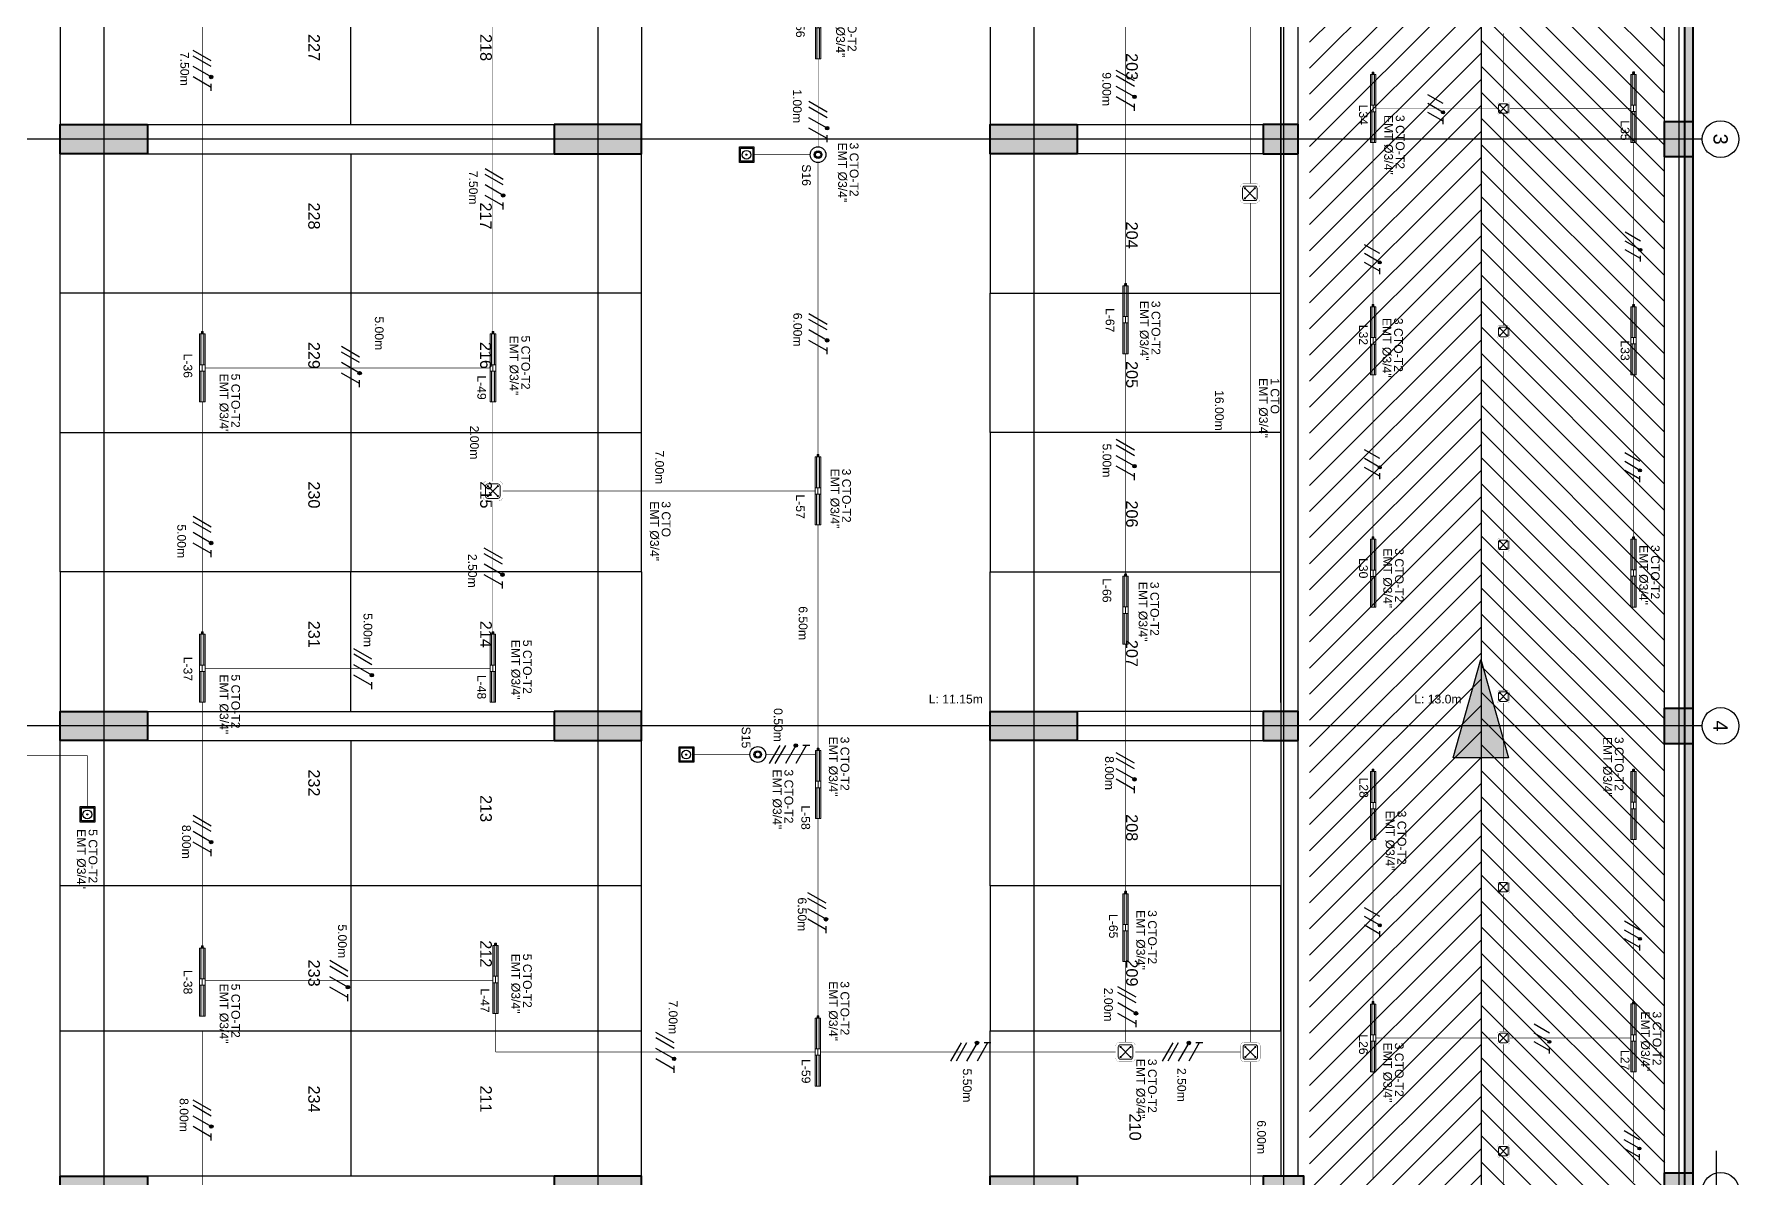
# Model space of a CAD drawing. Header units: metres. Extents: x 81 to 650, y -25 to 177.
# Drawn here: x 150.03 to 179.37, y 51.93 to 71.62 of the extents above; entities that cross this region are included whole.
import ezdxf
from ezdxf.enums import TextEntityAlignment as Align
from ezdxf.lldxf.tags import DXFTag

# ---------------------------------------------------------------- set-up
doc = ezdxf.new("R2010")
doc.units = ezdxf.units.M
doc.linetypes.add('LÍNEAS_OCULTASX2', pattern=[0.75, 0.5, -0.25])
for name, color, linetype in [('-ALAMBRADO', 7, 'Continuous'), ('-parquead', 253, 'Continuous'), ('A_CIRCULO DE EJES', 252, 'Continuous'), ('AS_GL DETECCION_PISO 2', 7, 'Continuous'), ('GG_EMERGENCIA 03', 1, 'Continuous'), ('GG_PISO 2', 8, 'Continuous'), ('JCA_HATCH 254', 252, 'Continuous'), ('SENSOR MOVIMIENTO', 3, 'Continuous'), ('TEXTOS DE MEDIDAS', 7, 'Continuous')]:
    doc.layers.add(name, color=color, linetype=linetype)
for name, color, linetype, lineweight in [('-CN-GYD-INTERRUPTORES DE PARED', 3, 'Continuous', 20), ('-CN-GYD-LUMINARIA LED HERMETICA', 1, 'Continuous', 5), ('-CN-GYD-TUBERÍA PRINCIPAL ILUMINACION', 5, 'Continuous', 5), ('-CN-GYD-TUBERÍA TOMACORRIENTE PVC', 86, 'Continuous', 18), ('_TEXTO', 7, 'Continuous', 9), ('CAJA DE PASO', 94, 'Continuous', 5), ('Estructura', 250, 'Continuous', 40), ('LUMINARIA DE EMERGENCIA PARA SOBREPONER', 7, 'Continuous', 25), ('Muro', 251, 'Continuous', 40), ('Piso', 253, 'Continuous', 30), ('TEXTOS', 250, 'Continuous', 20)]:
    doc.layers.add(name, color=color, linetype=linetype, lineweight=lineweight)
doc.layers.add('A-HATCH CONCRETO', color=7, linetype='Continuous', true_color=0xc2c2c2)
doc.layers.add('HACHTCOLUMNA', color=7, linetype='Continuous', true_color=0x474747)
doc.styles.add('A_TEXT1', font='arial.ttf')
doc.styles.get("Standard").update_dxf_attribs({"font": 'arial.ttf'})
tags = doc.linetypes.add('EMT_LINE', pattern='A,0.5,-0.2,["EMT",Standard,S=0.1,R=0,X=-0.1,Y=-0.05],-0.25', length=0.95).pattern_tags.tags
tags[6] = DXFTag(74, 10)
pattern_1 = [(270, (73.633, -1.35), (10.40324, -6.00631), [1.50158, -10.51105]), (360, (73.6335, -2.101), (10.40324, 6.00631), [0.75079, -20.05569]), (360, (73.6335, -2.289), (10.40324, 6.00631), [0.60063, -20.20584]), (360, (73.6335, -1.9134), (10.40324, 6.00631), [0.60063, -20.20584]), (330, (73.633, -2.477), (10.40324, 6.00631), [0.4805, -11.53212]), (30, (73.633, -1.726), (4e-09, 12.01262), [0.4805, -11.53212])]

# ---------------------------------------------------------------- blocks, each defined once
blk = doc.blocks.new('GG_HERMETICA')
h = blk.add_hatch()
h.set_pattern_fill('SWAMP', color=252, scale=0.472938, angle=270)
h.set_pattern_definition(pattern_1)
h.paths.add_polyline_path([(-20, -30), (-20, 17), (-550, 17), (-550, -30)])
h = blk.add_hatch()
h.set_pattern_fill('SWAMP', color=252, scale=0.472938, angle=270)
h.set_pattern_definition(pattern_1)
h.paths.add_polyline_path([(620, -30), (620, 17), (90, 17), (90, -30)])
at = {"layer": '-CN-GYD-INTERRUPTORES DE PARED', "color": 1, "extrusion": (0, 0, -1)}
for p, q in [((-550, -53), (-550, 40)), ((-550, 40), (-525, 40)), ((-525, 40), (-20, 40)), ((90, 40), (620, 40)), ((620, 40), (620, -53)), ((-20, -53), (-550, -53)), ((594, -53), (90, -53)), ((620, -53), (594, -53))]:
    blk.add_line(p, q, dxfattribs=at)
at = {"layer": '-CN-GYD-INTERRUPTORES DE PARED', "color": 1}
for p, q in [((90, 40), (-20, 40)), ((-20, 40), (-20, -53)), ((90, -53), (90, 40)), ((622, 6), (620, 6)), ((620, 6), (620, -6)), ((622, 10), (623, 11)), ((622, 8), (622, 10)), ((622, 7), (622, 8)), ((622, 5), (622, 7)), ((622, -6), (622, 6)), ((623, 4), (622, 5)), ((622, -3), (623, 1)), ((623, 11), (623, 11)), ((623, 11), (630, 11)), ((623, 1), (623, 4)), ((623, 1), (623, 1)), ((630, 11), (630, 6)), ((630, 6), (631, 6)), ((631, 6), (631, 9)), ((631, 9), (639, 9)), ((639, 9), (639, 6)), ((639, 6), (640, 6)), ((640, 10), (650, 10)), ((640, 6), (640, 10)), ((650, 10), (652, 8)), ((652, 8), (656, 8)), ((656, 8), (658, 8)), ((658, 8), (661, 5)), ((661, 5), (661, -6)), ((-20, -6), (90, -6)), ((620, -19), (620, -6)), ((622, -19), (620, -19)), ((622, -6), (622, -3)), ((622, -6), (622, -9)), ((622, -6), (622, -19)), ((622, -9), (623, -13)), ((623, -17), (622, -18)), ((622, -18), (622, -19)), ((622, -19), (622, -21)), ((622, -21), (622, -22)), ((622, -22), (623, -24)), ((623, -13), (623, -14)), ((623, -14), (623, -17)), ((623, -24), (623, -24)), ((623, -24), (630, -24)), ((630, -24), (630, -19)), ((630, -19), (631, -19)), ((631, -19), (631, -22)), ((631, -22), (639, -22)), ((639, -22), (639, -19)), ((639, -19), (640, -19)), ((640, -19), (640, -22)), ((640, -22), (650, -22)), ((650, -22), (652, -20)), ((652, -20), (656, -20)), ((656, -20), (658, -20)), ((658, -20), (661, -17)), ((661, -17), (661, -6))]:
    blk.add_line(p, q, dxfattribs=at)
for points in [[(623, 4), (630, 4)], [(623, 1), (630, 1)], [(629, 11), (629, 4), (629, 1), (629, -6)], [(630, 6), (630, -6)], [(631, 6), (631, -6)], [(639, 2), (631, 2)], [(639, 6), (639, -6)], [(640, 6), (640, -6)], [(640, 1), (650, 1), (650, 3), (640, 3)], [(650, 3), (652, 5)], [(650, 1), (652, -3)], [(652, 8), (652, -6)], [(-20, -53), (90, -53)], [(623, -14), (630, -14)], [(623, -17), (630, -17)], [(629, -24), (629, -17), (629, -14), (629, -6)], [(630, -19), (630, -6)], [(631, -19), (631, -6)], [(639, -15), (631, -15)], [(639, -19), (639, -6)], [(640, -19), (640, -6)], [(640, -14), (650, -14), (650, -15), (640, -15)], [(650, -14), (652, -10)], [(650, -15), (652, -17)], [(652, -20), (652, -6)]]:
    blk.add_lwpolyline(points, dxfattribs=at)
at = {"color": 1}
for points in [[(-20, 17), (-20, -30), (-550, -30), (-550, 17)], [(620, 17), (620, -30), (90, -30), (90, 17)]]:
    blk.add_lwpolyline(points, close=True, dxfattribs=at)
blk = doc.blocks.new('Caja de paso')
at = {"layer": '-CN-GYD-TUBERÍA TOMACORRIENTE PVC', "const_width": 0.00173}
blk.add_lwpolyline([(-0.111, 0.067), (-0.111, -0.067, 0.414214), (-0.067, -0.111), (0.067, -0.111, 0.414214), (0.111, -0.067), (0.111, 0.067, 0.414214), (0.067, 0.111), (-0.067, 0.111, 0.414214)], format="xyb", close=True, dxfattribs=at)
at = {"layer": '-CN-GYD-TUBERÍA TOMACORRIENTE PVC'}
blk.add_lwpolyline([(-0.057, -0.082), (0.057, -0.082, 0.414214), (0.082, -0.057), (0.082, 0.057, 0.414214), (0.057, 0.082), (-0.057, 0.082, 0.414214), (-0.082, 0.057), (-0.082, -0.057, 0.414214)], format="xyb", close=True, dxfattribs=at)
at = {"layer": '-CN-GYD-TUBERÍA TOMACORRIENTE PVC', "linetype": 'LÍNEAS_OCULTASX2'}
for points in [[(-0.057, 0.057), (0.057, -0.057)], [(0.057, 0.057), (-0.057, -0.057)]]:
    blk.add_lwpolyline(points, dxfattribs=at)
at = {"layer": '-CN-GYD-TUBERÍA TOMACORRIENTE PVC'}
for centre in [(-0.057, 0.057), (0.057, 0.057), (-0.057, -0.057), (0.057, -0.057)]:
    blk.add_circle(centre, 0.00665, dxfattribs=at)
blk = doc.blocks.new('O6C20-MDW')
at = {"layer": 'SENSOR MOVIMIENTO'}
for radius in [129, 62.1, 43.1]:
    blk.add_circle((63166, 32657), radius, dxfattribs=at)
blk = doc.blocks.new('A_B_Eje')
at = {"layer": 'A_CIRCULO DE EJES', "ltscale": 1.5}
blk.add_circle((0, 0), 0.0045, dxfattribs=at)
at = {"layer": 'A_CIRCULO DE EJES', "ltscale": 1.5, "style": 'A_TEXT1'}
blk.add_attdef('EJE', text='', height=0.0035, dxfattribs=at).set_placement((0, 0), align=Align.MIDDLE_CENTER)
blk = doc.blocks.new('3x')
at = {"layer": '-ALAMBRADO'}
h = blk.add_hatch(color=256, dxfattribs=at)
edge = h.paths.add_edge_path()
edge.add_arc((0.078, 0.13), 0.025, 0, 360)
for p, q in [((-0.152, 0.13), (-0.302, -0.13)), ((-0.072, 0.13), (-0.222, -0.13)), ((0.078, 0.13), (-0.072, -0.13)), ((0.228, 0.13), (0.078, -0.13))]:
    blk.add_line(p, q, dxfattribs=at)
blk.add_lwpolyline([(0.278, 0.13), (0.178, 0.13)], dxfattribs=at)
blk.add_circle((0.078, 0.13), 0.025, dxfattribs=at)
blk = doc.blocks.new('*U62')
at = {"layer": '-ALAMBRADO'}
blk.add_blockref('3x', (0, 0), dxfattribs=at)
blk = doc.blocks.new('A$Cc7fbbbd8')
at = {"layer": 'GG_EMERGENCIA 03', "ltscale": 0.3}
h = blk.add_hatch(dxfattribs=at)
h.set_pattern_fill('ANSI31', color=256, scale=0.0005, angle=90)
h.set_pattern_definition([(135, (0.0614115, 0.0595737), (-0.00112253, -0.00112253), [])])
edge = h.paths.add_edge_path()
edge.add_arc((0.061, 0.1), 0.00475, 0, 360)
for points in [[(-0.005, 0.035), (-0.005, 0.161), (0.128, 0.161), (0.128, 0.035)], [(0.005, 0.045), (0.005, 0.151), (0.118, 0.151), (0.118, 0.045)]]:
    blk.add_lwpolyline(points, close=True, dxfattribs=at)
for radius in [0.0376, 0.00475]:
    blk.add_circle((0.061, 0.1), radius, dxfattribs=at)
blk = doc.blocks.new('estructura etapa 3')
at = {"layer": 'HACHTCOLUMNA'}
h = blk.add_hatch(color=256, dxfattribs=at)
h.paths.add_polyline_path([(-91.651, -6658.124), (-91.651, -6657.624), (-92.35, -6657.624), (-92.35, -6658.124)])
h.paths.add_polyline_path([(-49.354, -6658.124), (-49.354, -6657.624), (-50.055, -6657.624), (-50.055, -6658.124)])
h.paths.add_polyline_path([(-56.053, -6658.124), (-56.053, -6657.624), (-56.753, -6657.624), (-56.753, -6658.124)])
h.paths.add_polyline_path([(-76.45, -6659.124), (-76.95, -6659.124), (-76.95, -6657.624), (-76.45, -6657.624)])
h.paths.add_polyline_path([(-83.95, -6659.124), (-84.45, -6659.124), (-84.45, -6657.624), (-83.95, -6657.624)])
h.paths.add_polyline_path([(-60.452, -6659.124), (-60.952, -6659.124), (-60.952, -6657.624), (-60.452, -6657.624)])
h.paths.add_polyline_path([(-67.95, -6659.124), (-68.45, -6659.124), (-68.45, -6657.624), (-67.95, -6657.624)])
h.paths.add_polyline_path([(-91.85, -6668.199), (-91.851, -6667.599), (-92.35, -6667.599), (-92.349, -6668.199)])
h.paths.add_polyline_path([(-49.354, -6668.199), (-49.354, -6667.599), (-49.854, -6667.599), (-49.854, -6668.199)])
h.paths.add_polyline_path([(-56.154, -6668.149), (-56.154, -6667.649), (-56.854, -6667.649), (-56.854, -6668.149)])
h.paths.add_polyline_path([(-59.952, -6667.649), (-59.952, -6668.149), (-61.452, -6668.149), (-61.452, -6667.649)])
h.paths.add_polyline_path([(-75.95, -6667.649), (-75.95, -6668.149), (-77.45, -6668.149), (-77.45, -6667.649)])
h.paths.add_polyline_path([(-68.95, -6667.649), (-68.95, -6668.149), (-67.45, -6668.149), (-67.45, -6667.649)])
h.paths.add_polyline_path([(-84.95, -6667.649), (-84.95, -6668.149), (-83.45, -6668.149), (-83.45, -6667.649)])
h.paths.add_polyline_path([(-91.85, -6676.199), (-91.85, -6675.599), (-92.349, -6675.599), (-92.349, -6676.199)])
h.paths.add_polyline_path([(-49.354, -6676.199), (-49.354, -6675.599), (-49.854, -6675.599), (-49.854, -6676.199)])
h.paths.add_polyline_path([(-56.154, -6676.149), (-56.154, -6675.649), (-56.754, -6675.649), (-56.754, -6676.149)])
h.paths.add_polyline_path([(-59.952, -6675.649), (-59.952, -6676.149), (-61.452, -6676.149), (-61.452, -6675.649)])
h.paths.add_polyline_path([(-75.95, -6675.649), (-75.95, -6676.149), (-77.45, -6676.149), (-77.45, -6675.649)])
h.paths.add_polyline_path([(-68.95, -6675.649), (-68.95, -6676.149), (-67.45, -6676.149), (-67.45, -6675.649)])
h.paths.add_polyline_path([(-84.95, -6675.649), (-84.95, -6676.149), (-83.45, -6676.149), (-83.45, -6675.649)])
h.paths.add_polyline_path([(-91.847, -6686.299), (-91.851, -6685.699), (-92.35, -6685.699), (-92.346, -6686.299)])
h.paths.add_polyline_path([(-49.354, -6686.299), (-49.354, -6685.699), (-49.854, -6685.699), (-49.854, -6686.299)])
h.paths.add_polyline_path([(-56.154, -6686.249), (-56.154, -6685.749), (-56.754, -6685.749), (-56.754, -6686.249)])
h.paths.add_polyline_path([(-59.952, -6685.749), (-59.952, -6686.249), (-61.452, -6686.249), (-61.452, -6685.749)])
h.paths.add_polyline_path([(-75.95, -6685.749), (-75.95, -6686.249), (-77.45, -6686.249), (-77.45, -6685.749)])
h.paths.add_polyline_path([(-68.95, -6685.749), (-68.95, -6686.249), (-67.45, -6686.249), (-67.45, -6685.749)])
h.paths.add_polyline_path([(-84.95, -6685.749), (-84.95, -6686.249), (-83.45, -6686.249), (-83.45, -6685.749)])
h.paths.add_polyline_path([(-49.353, -6694.294), (-49.354, -6693.699), (-49.855, -6693.699), (-49.854, -6694.294)])
h.paths.add_polyline_path([(-56.054, -6694.249), (-56.054, -6693.749), (-56.753, -6693.749), (-56.753, -6694.249)])
h.paths.add_polyline_path([(-91.651, -6694.249), (-91.651, -6693.749), (-92.35, -6693.749), (-92.35, -6694.249)])
h.paths.add_polyline_path([(-59.952, -6693.749), (-59.952, -6694.249), (-61.452, -6694.249), (-61.452, -6693.749)])
h.paths.add_polyline_path([(-75.95, -6693.749), (-75.95, -6694.249), (-77.45, -6694.249), (-77.45, -6693.749)])
h.paths.add_polyline_path([(-68.95, -6693.749), (-68.95, -6694.249), (-67.45, -6694.249), (-67.45, -6693.749)])
h.paths.add_polyline_path([(-84.95, -6693.749), (-84.95, -6694.249), (-83.45, -6694.249), (-83.45, -6693.749)])
h.paths.add_polyline_path([(-49.359, -6703.974), (-49.359, -6703.374), (-49.859, -6703.374), (-49.859, -6703.974)])
h.paths.add_polyline_path([(-56.054, -6703.924), (-56.054, -6703.424), (-56.753, -6703.424), (-56.753, -6703.924)])
h.paths.add_polyline_path([(-67.95, -6704.924), (-67.95, -6703.424), (-68.45, -6703.424), (-68.45, -6704.924)])
h.paths.add_polyline_path([(-91.651, -6703.924), (-91.651, -6703.424), (-92.35, -6703.424), (-92.35, -6703.924)])
h.paths.add_polyline_path([(-61.847, -6703.424), (-60.347, -6703.424), (-60.347, -6703.924), (-61.847, -6703.924)])
h.paths.add_polyline_path([(-83.95, -6704.924), (-83.95, -6703.424), (-84.45, -6703.424), (-84.45, -6704.924)])
h.paths.add_polyline_path([(-76.45, -6704.924), (-76.45, -6703.424), (-76.95, -6703.424), (-76.95, -6704.924)])
h.paths.add_polyline_path([(-49.354, -6711.949), (-49.354, -6711.449), (-50.054, -6711.449), (-50.054, -6711.949)])
h.paths.add_polyline_path([(-55.954, -6711.949), (-55.954, -6711.449), (-56.654, -6711.449), (-56.654, -6711.949)])
h.paths.add_polyline_path([(-91.65, -6711.949), (-91.65, -6711.449), (-92.35, -6711.449), (-92.35, -6711.949)])
h.paths.add_polyline_path([(-60.952, -6711.949), (-60.952, -6709.549), (-60.452, -6709.549), (-60.452, -6711.949)])
h.paths.add_polyline_path([(-68.45, -6709.549), (-68.45, -6711.949), (-67.95, -6711.949), (-67.95, -6709.549)])
h.paths.add_polyline_path([(-76.95, -6709.549), (-76.95, -6711.949), (-76.45, -6711.949), (-76.45, -6709.549)])
h.paths.add_polyline_path([(-83.95, -6709.549), (-83.95, -6711.949), (-84.45, -6711.949), (-84.45, -6709.549)])
at = {"layer": 'Estructura'}
for points in [[(-75.95, -6675.649), (-75.95, -6676.149), (-77.45, -6676.149), (-77.45, -6675.649)], [(-68.95, -6675.649), (-68.95, -6676.149), (-67.45, -6676.149), (-67.45, -6675.649)], [(-59.952, -6675.649), (-59.952, -6676.149), (-61.452, -6676.149), (-61.452, -6675.649)], [(-56.154, -6676.149), (-56.154, -6675.649), (-56.754, -6675.649), (-56.754, -6676.149)], [(-49.354, -6676.199), (-49.354, -6675.599), (-49.854, -6675.599), (-49.854, -6676.199)], [(-75.95, -6685.749), (-75.95, -6686.249), (-77.45, -6686.249), (-77.45, -6685.749)], [(-68.95, -6685.749), (-68.95, -6686.249), (-67.45, -6686.249), (-67.45, -6685.749)], [(-59.952, -6685.749), (-59.952, -6686.249), (-61.452, -6686.249), (-61.452, -6685.749)], [(-56.154, -6686.249), (-56.154, -6685.749), (-56.754, -6685.749), (-56.754, -6686.249)], [(-49.354, -6686.299), (-49.354, -6685.699), (-49.854, -6685.699), (-49.854, -6686.299)], [(-75.95, -6693.749), (-75.95, -6694.249), (-77.45, -6694.249), (-77.45, -6693.749)], [(-68.95, -6693.749), (-68.95, -6694.249), (-67.45, -6694.249), (-67.45, -6693.749)], [(-59.952, -6693.749), (-59.952, -6694.249), (-61.452, -6694.249), (-61.452, -6693.749)], [(-56.054, -6694.249), (-56.054, -6693.749), (-56.753, -6693.749), (-56.753, -6694.249)], [(-49.353, -6694.294), (-49.354, -6693.699), (-49.855, -6693.699), (-49.854, -6694.294)]]:
    blk.add_lwpolyline(points, close=True, dxfattribs=at)
blk = doc.blocks.new('A$Ce042a74c')
at = {"layer": 'A-HATCH CONCRETO', "ltscale": 0.03}
h = blk.add_hatch(color=256, dxfattribs=at)
h.dxf.hatch_style = 1
h.paths.add_polyline_path([(37.983, 8.975), (36.988, 8.975), (36.988, 8.825), (37.983, 8.825)])
h.paths.add_polyline_path([(38.983, 11.675), (38.983, 8.175), (39.133, 8.175), (39.133, 11.675)])
h.paths.add_polyline_path([(38.983, 8.975), (38.983, 8.975), (38.983, 8.825), (38.983, 8.825)], flags=17)
h.paths.add_polyline_path([(35.488, 8.975), (30.936, 8.975), (30.936, 8.825), (35.488, 8.825)])
h.paths.add_polyline_path([(33.787, 8.825), (33.787, 8.825), (33.637, 8.825), (33.637, 8.825)], flags=17)
h.paths.add_polyline_path([(33.787, 6.462), (33.637, 6.462), (33.637, 7.823), (33.787, 7.823)])
h.paths.add_polyline_path([(33.637, 7.474), (33.637, 7.624), (33.003, 7.624), (33.003, 7.475)])
h.paths.add_polyline_path([(31.549, 7.475), (31.549, 7.625), (32.203, 7.625), (32.203, 7.475)])
h.paths.add_polyline_path([(30.185, 7.475), (30.185, 7.625), (30.749, 7.625), (30.749, 7.475)])
h.paths.add_polyline_path([(30.489, 6.462), (30.339, 6.462), (30.339, 7.475), (30.489, 7.475)])
h.paths.add_polyline_path([(32.138, 6.462), (31.988, 6.462), (31.988, 7.475), (32.138, 7.475)])
h.paths.add_polyline_path([(26.544, 6.462), (33.787, 6.462), (33.787, 6.312), (26.544, 6.312)])
h.paths.add_polyline_path([(26.694, 7.475), (26.694, 7.625), (28.886, 7.625), (28.886, 7.475)])
h.paths.add_polyline_path([(26.545, 6.462), (26.543, 8.975), (26.693, 8.974), (26.693, 8.824), (26.694, 8.825), (26.695, 6.462)])
h.paths.add_polyline_path([(27.446, 6.462), (27.296, 6.462), (27.296, 6.462), (27.446, 6.462)])
h.paths.add_polyline_path([(26.546, 11.676), (26.546, 9.875), (26.691, 9.875), (26.696, 11.676)])
h.paths.add_polyline_path([(31.087, 8.975), (30.936, 8.975), (30.936, 9.977), (29.034, 9.977), (29.036, 8.975), (28.886, 8.975), (28.883, 10.126), (29.836, 10.126), (29.836, 11.675), (29.986, 11.675), (29.986, 10.126), (30.936, 10.126), (30.936, 11.675), (31.087, 11.675)])
h.paths.add_polyline_path([(31.886, 8.975), (32.036, 8.975), (32.036, 8.975)])
h.paths.add_polyline_path([(26.547, 11.675), (39.133, 11.675), (39.133, 11.825), (26.547, 11.825)])
h.paths.add_polyline_path([(47.081, 11.675), (44.231, 11.675), (44.231, 11.825), (47.081, 11.825)])
h.paths.add_polyline_path([(47.981, 54.675), (47.831, 54.675), (47.831, 3.892), (46.241, 3.892), (46.241, 5.906), (46.931, 5.906), (46.931, 6.056), (46.091, 6.056), (46.091, 2.292), (47.081, 2.292), (47.081, 2.442), (46.241, 2.442), (46.241, 3.742), (47.831, 3.742), (47.831, 0.95), (47.981, 0.95)])
h.paths.add_polyline_path([(27.346, 2.91), (27.373, 2.76), (26.695, 2.76), (26.695, 0.54), (26.544, 0.54), (26.544, 2.91)])
h.paths.add_polyline_path([(29.883, 2.91), (29.911, 2.76), (28.348, 2.76), (28.377, 2.91)])
h.paths.add_polyline_path([(32.1, 2.91), (32.129, 2.76), (30.885, 2.76), (30.914, 2.91)])
h.paths.add_polyline_path([(31.438, 0.54), (31.588, 0.54), (31.588, 0.566), (31.588, 2.76), (31.438, 2.76), (31.438, 0.566)])
h.paths.add_polyline_path([(33.14, 2.91), (33.113, 2.76), (33.737, 2.76), (33.737, 0.54), (33.887, 0.54), (33.887, 2.91)])
h.paths.add_polyline_path([(26.545, 0.39), (33.887, 0.39), (33.887, 0.54), (26.545, 0.54)])
h.paths.add_polyline_path([(7.925, 54.676), (7.925, 54.826), (3.1, 54.825), (3.1, 54.675)])
h.paths.add_polyline_path([(37.395, 51.521), (37.245, 51.521), (37.245, 54.675), (37.395, 54.675)])
h.paths.add_polyline_path([(36.533, 51.671), (36.383, 51.671), (36.383, 53.275), (36.533, 53.275)])
h.paths.add_polyline_path([(28.886, 51.521), (28.886, 51.671), (37.245, 51.671), (37.245, 51.521)])
h.paths.add_polyline_path([(36.383, 54.325), (36.383, 54.475)])
h.paths.add_polyline_path([(29.036, 52.667), (28.886, 52.667), (28.886, 53.275), (29.036, 53.275)], flags=0)
h.paths.add_polyline_path([(29.036, 52.667), (28.886, 52.667), (28.886, 53.275), (29.036, 53.275)], flags=17)
h.paths.add_polyline_path([(29.036, 52.667), (28.886, 52.667), (28.886, 53.275), (29.036, 53.275)], flags=17)
at = {"layer": 'JCA_HATCH 254'}
blk.add_hatch(color=256, dxfattribs=at).paths.add_polyline_path([(44.327, 27.543), (44.802, 25.851), (43.851, 25.851)])
at = {"layer": 'Piso'}
h = blk.add_hatch(dxfattribs=at)
h.set_pattern_fill('ANSI31', color=256, scale=0.1, angle=-41.916, style=0)
h.set_pattern_definition([(45, (42.71952, 22.5916), (-0.2245064, 0.2245064), [])])
h.paths.add_polyline_path([(44.331, 45.45), (44.331, 18.15), (41.381, 18.15), (41.381, 44.1), (41.242, 44.59), (40.949, 45.007), (40.536, 45.305), (40.048, 45.45)])
h = blk.add_hatch(dxfattribs=at)
h.set_pattern_fill('ANSI31', color=256, scale=0.1, angle=-41.916, style=0)
h.set_pattern_definition([(135, (46.04185, 22.5916), (0.2245064, 0.2245064), [])])
h.paths.add_polyline_path([(44.331, 45.45), (44.331, 18.15), (47.491, 18.15), (47.471, 45.45)])
at = {"layer": '-parquead'}
for p, q in [((29.886, 44.25), (29.886, 36.75)), ((40.883, 26.802), (40.883, 43.95)), ((24.885, 36.25), (24.885, 29.05)), ((24.886, 36.25), (24.886, 29.05)), ((29.885, 33.85), (19.886, 33.85)), ((24.886, 26.15), (24.886, 18.65)), ((29.886, 23.65), (19.886, 23.65))]:
    blk.add_line(p, q, dxfattribs=at)
for points in [[(19.886, 44.25), (19.886, 36.75), (29.886, 36.75)], [(24.886, 36.75), (24.886, 44.25)], [(19.886, 36.25), (29.885, 36.25)], [(29.885, 29.05), (19.886, 29.05), (19.886, 36.25)], [(29.885, 29.05), (29.885, 36.25)], [(19.886, 31.45), (29.885, 31.45)], [(19.886, 29.05), (19.886, 26.65), (29.885, 26.65)], [(24.885, 26.65), (24.885, 29.05)], [(24.886, 26.65), (24.886, 29.05)], [(29.885, 29.05), (29.885, 26.65)], [(19.886, 26.15), (29.886, 26.15)], [(29.886, 18.65), (19.886, 18.65), (19.886, 26.15)], [(29.886, 18.65), (29.886, 26.15)], [(19.886, 21.15), (29.886, 21.15)]]:
    blk.add_lwpolyline(points, dxfattribs=at)
for points in [[(41.181, 44.25), (40.883, 44.25), (40.883, 18.65), (41.181, 18.65)], [(47.831, 44.25), (47.481, 44.25), (47.481, 18.7), (47.831, 18.7)], [(35.883, 39.253), (35.883, 36.75), (40.883, 36.75), (40.883, 39.253)], [(40.883, 33.85), (40.883, 36.25), (35.883, 36.25), (35.883, 33.85)], [(40.883, 33.85), (40.883, 31.45), (35.883, 31.45), (35.883, 33.85)], [(40.883, 29.05), (40.883, 31.45), (35.883, 31.45), (35.883, 29.05)], [(40.883, 29.05), (40.883, 26.65), (35.883, 26.65), (35.883, 29.05)], [(35.883, 23.65), (35.883, 26.15), (40.883, 26.15), (40.883, 23.65)], [(35.883, 23.65), (35.883, 21.15), (40.883, 21.15), (40.883, 23.65)], [(35.883, 18.65), (35.883, 21.15), (40.883, 21.15), (40.883, 18.65)]]:
    blk.add_lwpolyline(points, close=True, dxfattribs=at)
at = {"layer": 'Muro'}
blk.add_lwpolyline([(47.981, 54.675), (47.831, 54.675), (47.831, 0.95), (47.981, 0.95)], close=True, dxfattribs=at)
at = {"layer": 'Piso'}
for p, q in [((44.331, 45.451), (44.331, 18.15)), ((48.382, 0.767), (48.382, 19.086, -41.255))]:
    blk.add_line(p, q, dxfattribs=at)
blk.add_lwpolyline([(44.327, 27.543), (44.802, 25.851), (43.851, 25.851)], close=True, dxfattribs=at)
at = {"layer": 'AS_GL DETECCION_PISO 2', "linetype": 'Continuous', "lineweight": 50}
blk.add_blockref('estructura etapa 3', (97.335, 6712.399), dxfattribs=at)
at = {"layer": 'GG_PISO 2', "char_height": 0.2, "attachment_point": 1, "rotation": 270}
for s, width, insert in [('227', 1.46632, (24.352, 38.31)), ('218', 1.32926, (27.31, 38.31)), ('203', 0.89145, (38.424, 37.981)), ('228', 1.39428, (24.352, 35.41)), ('217', 1.35043, (27.309, 35.41)), ('204', 0.89145, (38.424, 35.081)), ('229', 1.25263, (24.352, 33.01)), ('216', 1.51574, (27.309, 33.01)), ('205', 0.89145, (38.424, 32.681)), ('230', 1.2206, (24.352, 30.61)), ('215', 1.52757, (27.31, 30.61)), ('206', 0.89145, (38.424, 30.281)), ('231', 1.23243, (24.352, 28.21)), ('214', 1.38591, (27.31, 28.21)), ('207', 0.89145, (38.424, 27.881)), ('232', 1.19925, (24.352, 25.652)), ('213', 1.90594, (27.31, 25.21)), ('208', 0.89145, (38.424, 24.881)), ('212', 1.36456, (27.31, 22.71)), ('233', 1.25935, (24.352, 22.378)), ('209', 0.89145, (38.424, 22.381)), ('234', 1.42465, (24.352, 20.21)), ('211', 1.45973, (27.31, 20.21)), ('210', 0.89145, (38.481, 19.728))]:
    blk.add_mtext_dynamic_manual_height_columns(s, width=width, gutter_width=5, heights=[0], dxfattribs=dict(at, insert=insert))
at = {"layer": 'TEXTOS', "color": 8}
for s, p in [('L: 11.15m', (34.827, 26.787)), ('L: 13.0m', (43.18, 26.787))]:
    blk.add_text(s, height=0.15, rotation=359.9331, dxfattribs=at).set_placement(p)
blk = doc.blocks.new('2x')
at = {"layer": '-ALAMBRADO'}
h = blk.add_hatch(color=256, dxfattribs=at)
edge = h.paths.add_edge_path()
edge.add_arc((0.075, 0.13), 0.025, 0, 360)
for p, q in [((-0.075, 0.13), (-0.225, -0.13)), ((0.075, 0.13), (-0.075, -0.13)), ((0.225, 0.13), (0.075, -0.13))]:
    blk.add_line(p, q, dxfattribs=at)
blk.add_lwpolyline([(0.275, 0.13), (0.175, 0.13)], dxfattribs=at)
blk.add_circle((0.075, 0.13), 0.025, dxfattribs=at)
blk = doc.blocks.new('*U51')
at = {"layer": '-ALAMBRADO'}
blk.add_blockref('2x', (0, 0), dxfattribs=at)

msp = doc.modelspace()

# ---------------------------------------------------------------- linework, layer by layer
at = {"layer": '-CN-GYD-TUBERÍA PRINCIPAL ILUMINACION', "linetype": 'EMT_LINE', "ltscale": 10, "const_width": 0.01}
for points in [[(170.96, 81.692), (170.96, 69.044)], [(168.813, 73.123), (168.813, 67.325)], [(152.927, 72.614), (152.927, 66.494)], [(157.927, 72.614), (157.927, 66.494)], [(175.313, 70.446), (175.313, 71.63)], [(163.524, 71.191), (163.524, 69.676)], [(173.118, 70.335), (175.202, 70.335)], [(175.313, 66.601), (175.313, 70.224)], [(175.424, 70.337), (177.508, 70.337)], [(163.386, 69.539), (162.42, 69.539)], [(173.072, 69.75), (173.072, 66.961)], [(177.554, 69.752), (177.554, 66.962)], [(163.522, 64.377), (163.522, 66.356), (163.522, 69.403)], [(170.96, 68.705), (170.96, 54.263)], [(175.313, 62.934), (175.313, 66.378)], [(168.813, 66.114), (168.813, 62.325)], [(152.975, 65.868), (157.883, 65.868)], [(173.072, 65.75), (173.072, 62.961)], [(177.554, 65.752), (177.554, 62.962)], [(152.927, 65.284), (152.927, 61.325)], [(157.927, 65.284), (157.927, 63.918)], [(158.097, 63.749), (163.475, 63.749)], [(157.927, 63.58), (157.927, 61.325)], [(163.522, 63.166), (163.522, 59.325)], [(175.313, 60.323), (175.313, 62.712)], [(168.813, 61.114), (168.813, 56.86)], [(152.975, 60.699), (157.882, 60.699)], [(152.927, 60.114), (152.927, 55.922)], [(175.313, 57.042), (175.313, 60.101)], [(146.997, 59.193), (150.95, 59.193)], [(150.95, 59.2), (150.95, 58.298)], [(162.349, 59.214), (161.383, 59.214)], [(163.482, 59.214), (162.621, 59.214)], [(163.522, 58.114), (163.522, 54.718)], [(173.072, 54.961), (173.072, 57.75)], [(177.554, 54.962), (177.554, 57.752)], [(175.313, 54.446), (175.313, 56.819)], [(168.813, 55.649), (168.813, 54.263)], [(157.928, 55.327), (152.975, 55.327)], [(157.975, 54.093), (157.975, 54.757)], [(152.927, 54.457), (152.927, 50.732)], [(175.202, 54.335), (173.118, 54.335)], [(175.424, 54.335), (177.508, 54.335)], [(163.474, 54.093), (157.975, 54.093)], [(168.644, 54.094), (163.567, 54.094)], [(170.791, 54.094), (168.982, 54.094)], [(175.313, 52.499), (175.313, 54.224)], [(170.96, 53.924), (170.96, 48.467)], [(173.072, 53.75), (173.072, 51.896)], [(177.554, 53.752), (177.554, 51.857)], [(175.313, 52.277), (175.313, 51.153)]]:
    msp.add_lwpolyline(points, dxfattribs=at)
at = {"layer": 'GG_PISO 2', "color": 9, "true_color": 0xc7c8ca}
for points in [[(151.235, 88.239), (151.235, 32.038)], [(159.735, 88.239), (159.735, 32.113)], [(167.233, 88.239), (167.233, 32.038)], [(171.531, 88.239), (171.531, 32.113)], [(178.331, 88.239), (178.331, 32.113)], [(178.736, 69.807), (129.636, 69.807)], [(178.736, 59.707), (129.636, 59.707)]]:
    msp.add_lwpolyline(points, dxfattribs=at)

# ---------------------------------------------------------------- block references
at = {"layer": '-CN-GYD-LUMINARIA LED HERMETICA', "xscale": 0.001, "yscale": 0.001, "zscale": 0.001, "rotation": 90}
for p in [(163.517, 71.741), (173.065, 70.3), (177.548, 70.302), (168.807, 66.664), (173.065, 66.3), (177.548, 66.302), (152.922, 65.834), (157.923, 65.834), (163.515, 63.716), (173.065, 62.3), (177.548, 62.302), (168.807, 61.664), (152.922, 60.664), (157.922, 60.664), (163.517, 58.664), (173.065, 58.3), (177.548, 58.302), (168.807, 56.199), (152.922, 55.262), (157.968, 55.307), (173.065, 54.3), (177.548, 54.302), (163.514, 54.058)]:
    msp.add_blockref('GG_HERMETICA', p, dxfattribs=at)
msp.add_blockref('A$Ce042a74c', (130.599, 33.307))
ref = msp.add_blockref('A_B_Eje', (179.051, 69.807), dxfattribs=dict(xscale=70, yscale=70, zscale=70, rotation=270))
ref.add_attrib('EJE', '3', dxfattribs={"color": 7, "ltscale": 1.5, "height": 0.245, "rotation": 270, "style": 'A_TEXT1'}).set_placement((179.051, 69.807), align=Align.MIDDLE_CENTER)
ref = msp.add_blockref('A_B_Eje', (179.051, 59.707), dxfattribs=dict(xscale=70, yscale=70, zscale=70, rotation=270))
ref.add_attrib('EJE', '4', dxfattribs={"color": 7, "ltscale": 1.5, "height": 0.245, "rotation": 270, "style": 'A_TEXT1'}).set_placement((179.051, 59.707), align=Align.MIDDLE_CENTER)
ref = msp.add_blockref('A_B_Eje', (179.051, 51.707), dxfattribs=dict(xscale=70, yscale=70, zscale=70, rotation=270))
ref.add_attrib('EJE', '5', dxfattribs={"color": 7, "ltscale": 1.5, "height": 0.245, "rotation": 270, "style": 'A_TEXT1'}).set_placement((179.051, 51.707), align=Align.MIDDLE_CENTER)
at = {"layer": '_TEXTO', "linetype": 'Continuous', "ltscale": 10, "rotation": 270}
for name, p, xscale, yscale, zscale in [('*U62', (152.924, 70.971), 1.2, 1.2, 320), ('*U62', (168.81, 70.628), 1.2, 1.2, 320), ('*U62', (163.522, 70.09), 1.2, 1.2, 320), ('*U51', (174.144, 70.344), 1.008380571723536, 1.008380571723536, 0.5041902858617682), ('*U62', (157.948, 68.932), 1.2, 1.2, 320), ('*U51', (177.54, 67.977), 1.008380571723536, 1.008380571723536, 0.5041902858617682), ('*U51', (173.056, 67.761), 1.008380571723536, 1.008380571723536, 0.5041902858617682), ('*U62', (163.522, 66.437), 1.2, 1.2, 320), ('*U62', (155.478, 65.874), 1.2, 1.2, 320), ('*U62', (168.81, 64.272), 1.2, 1.2, 320), ('*U51', (173.056, 64.232), 1.008380571723536, 1.008380571723536, 0.5041902858617682), ('*U51', (177.532, 64.181), 1.008380571723536, 1.008380571723536, 0.5041902858617682), ('*U62', (152.924, 62.948), 1.2, 1.2, 320), ('*U62', (157.936, 62.404), 1.2, 1.2, 320), ('*U62', (155.689, 60.674), 1.2, 1.2, 320), ('*U62', (168.81, 58.882), 1.2, 1.2, 320), ('*U62', (152.924, 57.801), 1.2, 1.2, 320), ('*U62', (163.503, 56.472), 1.2, 1.2, 320), ('*U51', (173.056, 56.35), 1.008380571723536, 1.008380571723536, 0.5041902858617682), ('*U51', (177.531, 56.117), 1.008380571723536, 1.008380571723536, 0.5041902858617682), ('*U62', (155.276, 55.304), 1.2, 1.2, 320), ('*U62', (168.837, 54.853), 1.2, 1.2, 320), ('*U51', (175.974, 54.344), 1.008380571723536, 1.008380571723536, 0.5041902858617682), ('*U62', (160.889, 54.069), 1.2, 1.2, 320), ('*U62', (152.927, 52.904), 1.2, 1.2, 320), ('*U51', (177.523, 52.509), 1.008380571723536, 1.008380571723536, 0.5041902858617682)]:
    msp.add_blockref(name, p, dxfattribs=dict(at, xscale=xscale, yscale=yscale, zscale=zscale))
at = {"layer": '_TEXTO', "linetype": 'Continuous', "ltscale": 10, "xscale": 1.2, "yscale": 1.2, "zscale": 320}
for p in [(163.046, 59.214), (166.164, 54.093), (169.807, 54.093)]:
    msp.add_blockref('*U62', p, dxfattribs=at)
at = {"layer": 'CAJA DE PASO', "linetype": 'Continuous', "ltscale": 10, "zscale": 45.18280937220077}
for p in [(175.313, 70.335), (175.313, 66.489), (175.313, 62.823), (175.313, 60.212), (175.313, 56.931), (175.313, 54.335), (175.313, 52.388)]:
    msp.add_blockref('Caja de paso', p, dxfattribs=at)
at = {"layer": 'CAJA DE PASO', "linetype": 'Continuous', "ltscale": 10, "xscale": 1.523145158877299, "yscale": 1.523145158877299, "zscale": 1.523145158877299, "rotation": 90}
msp.add_blockref('Caja de paso', (170.951, 68.875), dxfattribs=at)
at = {"layer": 'CAJA DE PASO', "linetype": 'Continuous', "ltscale": 10, "xscale": 1.523145158877299, "yscale": 1.523145158877299, "zscale": 1.523145158877299}
for p in [(157.927, 63.749), (168.813, 54.094), (170.96, 54.094)]:
    msp.add_blockref('Caja de paso', p, dxfattribs=at)
at = {"layer": 'LUMINARIA DE EMERGENCIA PARA SOBREPONER', "xscale": 2, "yscale": 2, "zscale": 2, "rotation": 89.99999999999997}
for p in [(162.49, 69.417), (161.453, 59.091), (151.15, 58.062)]:
    msp.add_blockref('A$Cc7fbbbd8', p, dxfattribs=at)
at = {"layer": 'SENSOR MOVIMIENTO', "lineweight": 0, "xscale": 0.00105193048980394, "yscale": 0.00105193048980394, "zscale": 0.00105193048980394}
for p in [(97.076, 35.187), (96.039, 24.862)]:
    msp.add_blockref('O6C20-MDW', p, dxfattribs=at)

# ---------------------------------------------------------------- texts
at = {"layer": 'TEXTOS', "char_height": 0.15, "attachment_point": 1, "rotation": 270}
for s, insert, width in [('\\A1;\\pxsm0.8;3 CTO-T2\\PEMT Ø3/4"       ', (164.183, 72.244), 1.36121), ('\\A1;\\pxsm0.8,qc;L34', (172.98, 70.738), 1.02091), ('\\A1;\\pxsm0.8;3 CTO-T2\\PEMT Ø3/4"       ', (173.613, 70.224), 1.02091), ('\\A1;\\pxsm0.8,qc;L35', (177.483, 70.467), 1.02091), ('\\A1;\\pxsm0.8;3 CTO-T2\\PEMT Ø3/4"       ', (164.218, 69.749), 1.36121), ('\\A1;\\pxsm0.8;3 CTO-T2\\PEMT Ø3/4"       ', (169.41, 67.024), 1.36121), ('\\A1;\\pxsm0.8,qc;L32', (172.98, 66.948), 1.02091), ('\\A1;\\pxsm0.8;3 CTO-T2\\PEMT Ø3/4"       ', (173.584, 66.731), 1.02091), ('\\A1;\\pxsm0.8;5 CTO-T2\\PEMT Ø3/4"       ', (158.567, 66.427), 1.36121), ('\\A1;\\pxsm0.8,qc;L33', (177.483, 66.678), 1.02091), ('\\A1;\\pxsm0.8;5 CTO-T2\\PEMT Ø3/4"       ', (153.577, 65.771), 1.36121), ('\\A1;\\pxsm0.8;1 CTO\\PEMT Ø3/4"       ', (171.459, 65.693), 1.36121), ('\\A1;\\pxsm0.8;3 CTO-T2\\PEMT Ø3/4"       ', (164.087, 64.136), 1.36121), ('\\A1;\\pxsm0.8;3 CTO\\PEMT Ø3/4"       ', (160.983, 63.574), 1.36121), ('\\A1;\\pxsm0.8;3 CTO-T2\\PEMT Ø3/4"       ', (178.002, 62.82), 1.02091), ('\\A1;\\pxsm0.8,qc;L30', (172.98, 62.932), 1.02091), ('\\A1;\\pxsm0.8;3 CTO-T2\\PEMT Ø3/4"       ', (173.598, 62.765), 1.02091), ('\\A1;\\pxsm0.8;3 CTO-T2\\PEMT Ø3/4"       ', (169.389, 62.188), 1.36121), ('\\A1;\\pxsm0.8;5 CTO-T2\\PEMT Ø3/4"       ', (158.596, 61.19), 1.36121), ('\\A1;\\pxsm0.8;5 CTO-T2\\PEMT Ø3/4"       ', (153.577, 60.594), 1.36121), ('\\A1;\\pxsm0.8;3 CTO-T2\\PEMT Ø3/4"       ', (164.059, 59.522), 1.36121), ('\\A1;\\pxsm0.8;3 CTO-T2\\PEMT Ø3/4"       ', (177.381, 59.518), 1.02091), ('\\A1;\\pxsm0.8;3 CTO-T2\\PEMT Ø3/4"       ', (163.094, 58.958), 1.36121), ('\\A1;\\pxsm0.8,qc;L28', (172.987, 59.154), 1.02091), ('\\A1;\\pxsm0.8;3 CTO-T2\\PEMT Ø3/4"       ', (173.641, 58.249), 1.02091), ('\\A1;\\pxsm0.8;5 CTO-T2\\PEMT Ø3/4"       ', (151.122, 57.93), 1.36121), ('\\A1;\\pxsm0.8;3 CTO-T2\\PEMT Ø3/4"       ', (169.349, 56.536), 1.36121), ('\\A1;\\pxsm0.8;5 CTO-T2\\PEMT Ø3/4"       ', (158.596, 55.786), 1.36121), ('\\A1;\\pxsm0.8;5 CTO-T2\\PEMT Ø3/4"       ', (153.577, 55.27), 1.36121), ('\\A1;\\pxsm0.8;3 CTO-T2\\PEMT Ø3/4"       ', (164.059, 55.312), 1.36121), ('\\A1;\\pxsm0.8;3 CTO-T2\\PEMT Ø3/4"       ', (178.032, 54.792), 1.02091), ('\\A1;\\pxsm0.8,qc;L26', (172.98, 54.735), 1.02091), ('\\A1;\\pxsm0.8;3 CTO-T2\\PEMT Ø3/4"       ', (173.597, 54.255), 1.02091), ('\\A1;\\pxsm0.8,qc;L27', (177.483, 54.464), 1.02091), ('\\A1;\\pxsm0.8;3 CTO-T2\\PEMT Ø3/4"       ', (169.349, 53.977), 1.36121)]:
    msp.add_mtext(s, dxfattribs=dict(at, insert=insert, width=width))
for s, width, insert in [('\\pxqc;L-56', 0.77349, (163.292, 72.152)), ('\\pxqc;S16', 0.44784, (163.397, 69.412)), ('\\pxqc;L-67', 0.77349, (168.621, 67.077)), ('\\pxqc;L-36', 0.77349, (152.755, 66.293)), ('\\pxqc;L-49', 0.77349, (157.81, 65.918)), ('\\pxqc;L-57', 0.77349, (163.292, 63.868)), ('\\pxqc;L-66', 0.77349, (168.567, 62.427)), ('\\pxqc;L-37', 0.77349, (152.755, 61.075)), ('\\pxqc;L-48', 0.77349, (157.81, 60.763)), ('\\pxqc;S15', 0.44784, (162.359, 59.732)), ('\\pxqc;L-58', 0.77349, (163.385, 58.516)), ('\\pxqc;L-65', 0.77349, (168.679, 56.646)), ('\\pxqc;L-38', 0.77349, (152.755, 55.683)), ('\\pxqc;L-47', 0.77349, (157.868, 55.366)), ('\\pxqc;L-59', 0.77349, (163.391, 54.149))]:
    msp.add_mtext_dynamic_manual_height_columns(s, width=width, gutter_width=0.325, heights=[0], dxfattribs=dict(at, insert=insert))
at = {"layer": 'TEXTOS DE MEDIDAS', "char_height": 0.15, "attachment_point": 1, "rotation": 270}
for s, insert, width in [('\\A1;7.50m', (152.7, 71.309), 0.44784), ('\\A1;9.00m', (168.564, 70.959), 0.77349), ('\\A1;1.00m', (163.24, 70.665), 0.44784), ('\\A1;7.50m', (157.666, 69.263), 0.44784), ('\\A1;5.00m', (156.047, 66.756), 0.44784), ('\\A1;6.00m', (163.247, 66.819), 0.44784), ('\\A1;16.00m', (170.502, 65.487), 1.36121), ('\\A1;2.00m', (157.685, 64.876), 0.44784), ('\\A1;5.00m', (168.568, 64.567), 0.77349), ('\\A1;7.00m', (160.87, 64.449), 0.77349), ('\\A1;5.00m', (152.647, 63.177), 0.44784), ('\\A1;2.50m', (157.652, 62.668), 0.44784), ('\\A1;5.00m', (155.852, 61.648), 0.44784), ('\\A1;6.50m', (163.34, 61.767), 0.44784), ('\\A1;0.50m', (162.911, 60.013), 0.44784), ('\\A1;8.00m', (168.611, 59.186), 0.77349), ('\\A1;8.00m', (152.73, 58.003), 0.44784), ('\\A1;6.50m', (163.324, 56.754), 0.44784), ('\\A1;5.00m', (155.413, 56.291), 0.44784), ('\\A1;2.00m', (168.594, 55.2), 0.77349), ('\\A1;7.00m', (161.104, 54.982), 0.77349), ('\\A1;5.50m', (166.164, 53.809), 0.77349), ('\\A1;2.50m', (169.854, 53.819), 0.77349), ('\\A1;8.00m', (152.689, 53.3), 0.44784), ('\\A1;6.00m', (171.228, 52.919), 0.57039)]:
    msp.add_mtext(s, dxfattribs=dict(at, insert=insert, width=width))

doc.saveas('drawing.dxf')
